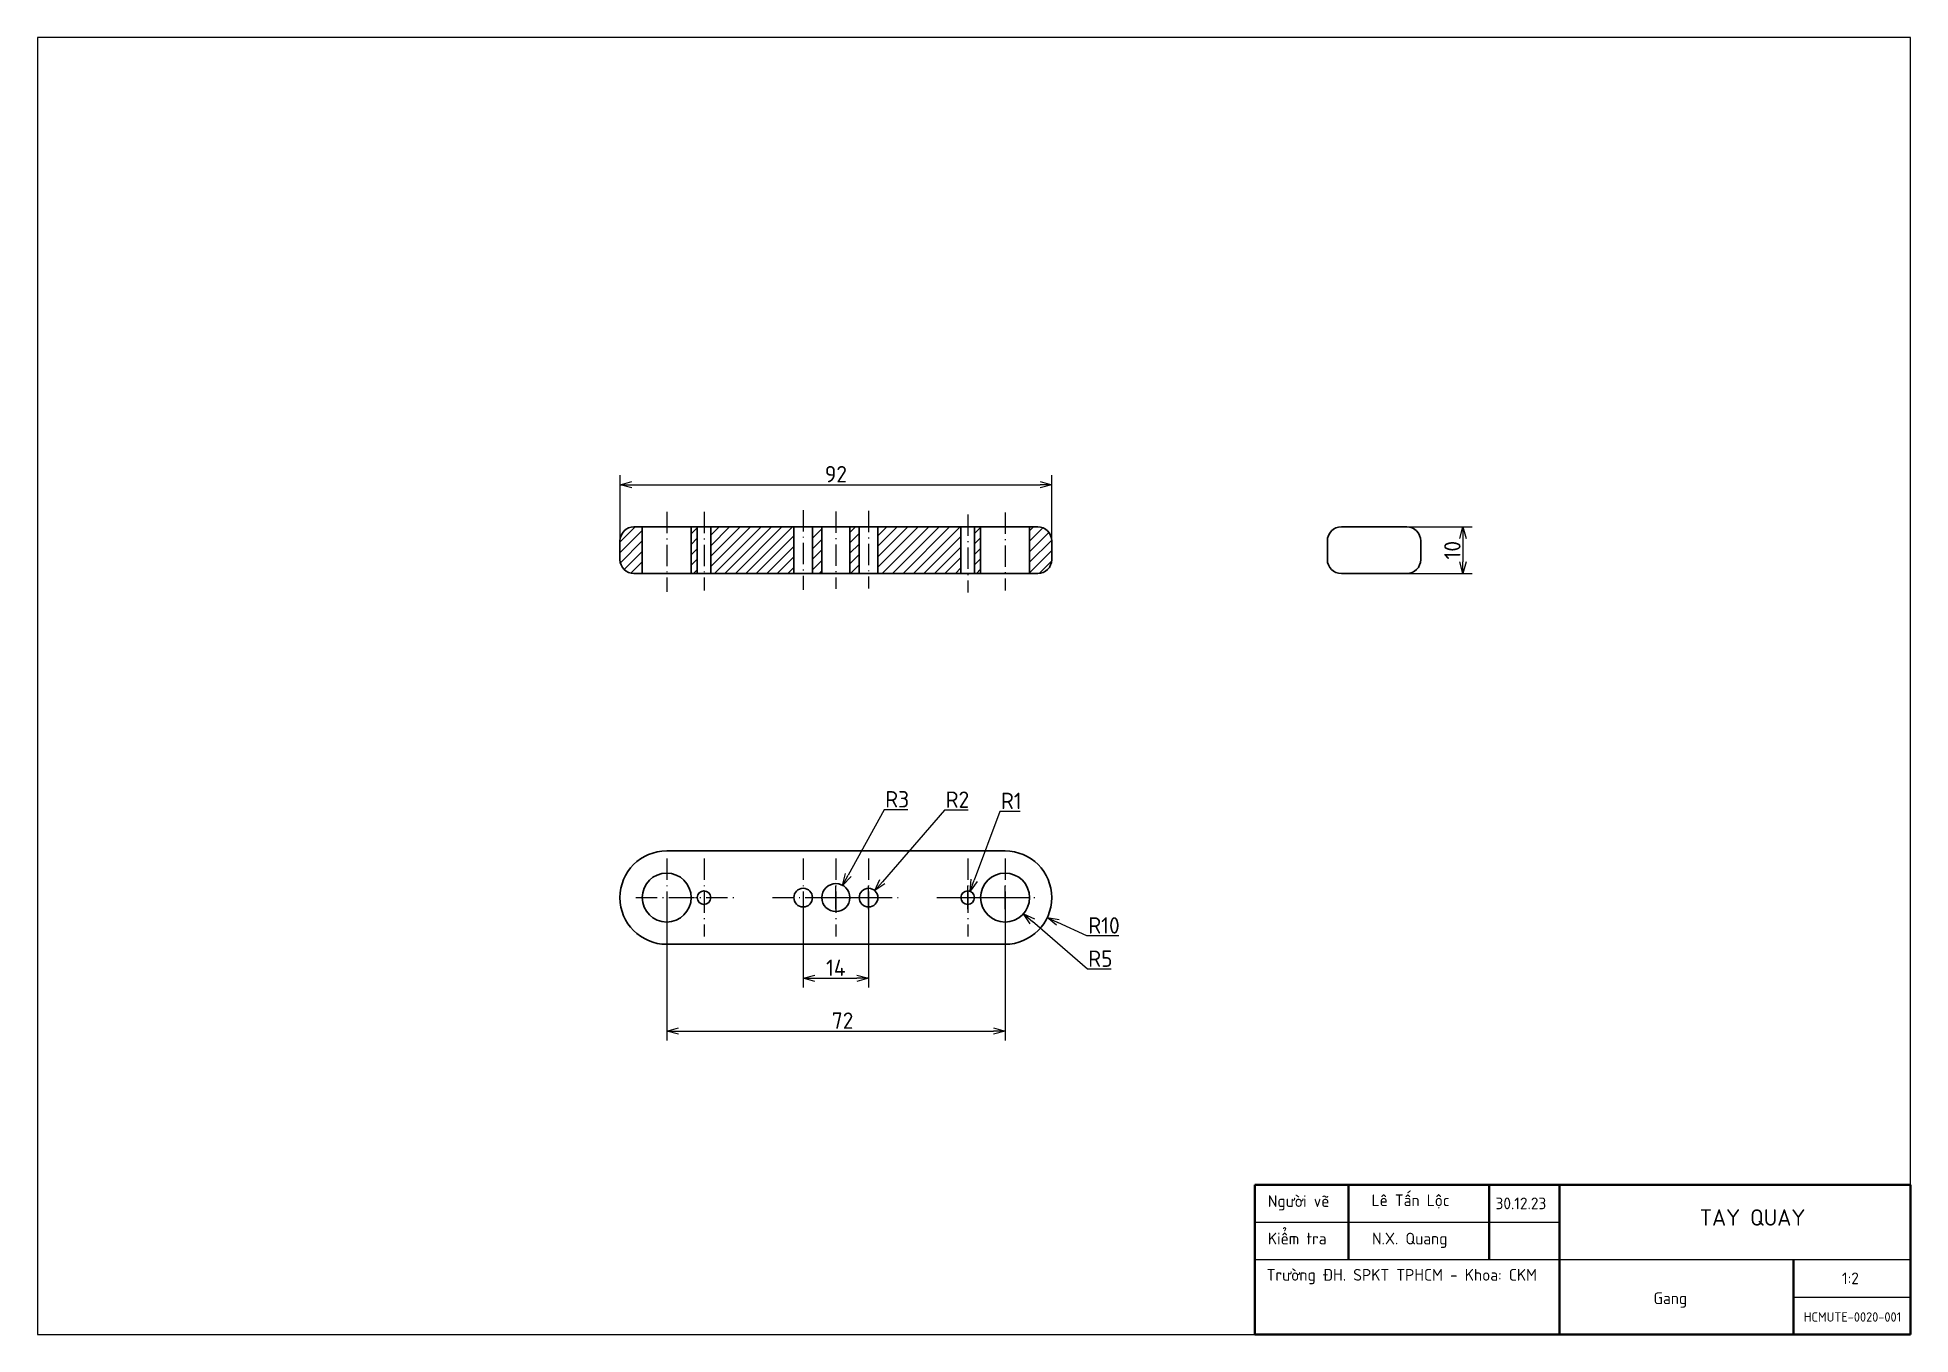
# Paper-space layout 'Sheet' of a CAD drawing. Header units: millimetres. Extents: x 10 to 410, y 10 to 287.
# The model-space entities are those that its viewports show. They can reach past a viewport. Long polylines and large blocks are cut down to what shows.
import ezdxf

# ---------------------------------------------------------------- set-up
doc = ezdxf.new("R2010")
doc.units = ezdxf.units.MM
doc.linetypes.add('Dash Dot', pattern=[7.03, 4.56, -1.14, 0.19, -1.14])
for name, color, linetype, lineweight in [('DuongTam', 7, 'Dash Dot', 13), ('NetDam', 7, 'Continuous', 35), ('Netmanh', 5, 'Continuous', 13)]:
    doc.layers.add(name, color=color, linetype=linetype, lineweight=lineweight)
doc.styles.add('Note Text (ISO)', font='tcvn+7284-2003r.ttf')
doc.dimstyles.new('Default (ISO)$0', dxfattribs={"dimtxt": 3.5, "dimasz": 2.5, "dimexe": 2, "dimexo": 0, "dimgap": 0.5, "dimtad": 1, "dimtxsty": 'Note Text (ISO)', "dimblk": 'OPEN30', "dimblk1": 'OPEN30', "dimblk2": 'OPEN90', "dimcen": 2.5, "dimclrd": 256, "dimclre": 256, "dimclrt": 256, "dimazin": 0, "dimtfac": 1, "dimtofl": 0, "dimtmove": 0, "dimatfit": 3, "dimldrblk": 'OPEN30', "dimfxl": 1, "dimtolj": 1, "dimtzin": 0, "dimlwd": -1, "dimlwe": -1, "dimarcsym": 0})
doc.dimstyles.new('Default (ISO)$4', dxfattribs={"dimtxt": 3.5, "dimasz": 2.5, "dimexe": 2, "dimexo": 0, "dimgap": 0.5, "dimtad": 1, "dimtih": 1, "dimtoh": 1, "dimtxsty": 'Note Text (ISO)', "dimblk": 'OPEN30', "dimblk1": 'OPEN30', "dimblk2": 'OPEN90', "dimcen": 2.5, "dimclrd": 256, "dimclre": 256, "dimclrt": 256, "dimazin": 0, "dimtfac": 1, "dimtofl": 0, "dimtmove": 0, "dimatfit": 3, "dimldrblk": 'OPEN30', "dimfxl": 1, "dimtolj": 1, "dimtzin": 0, "dimlwd": -1, "dimlwe": -1, "dimarcsym": 0})
pattern_1 = [(45, (282.1212, 303.961), (-1.11884, 1.11884), [])]

# ---------------------------------------------------------------- blocks, each defined once
blk = doc.blocks.new('_Open30')
at = {"color": 0, "linetype": 'ByBlock', "lineweight": -2}
for p, q in [((-1, 0.27), (0, 0)), ((0, 0), (-1, -0.27)), ((0, 0), (-1, 0))]:
    blk.add_line(p, q, dxfattribs=at)
blk = doc.blocks.new('*D16')
at = {"layer": 'Defpoints', "color": 0, "transparency": 16777216}
for p in [(302.41, 182.48), (302.41, 172.52), (314.41, 172.52)]:
    blk.add_point(p, dxfattribs=at)
at = {"layer": 'Netmanh', "linetype": 'Continuous', "transparency": 16777216}
for p, q in [((302.41, 182.48), (316.41, 182.48)), ((314.41, 179.98), (314.41, 175.02)), ((302.41, 172.52), (316.41, 172.52))]:
    blk.add_line(p, q, dxfattribs=at)
at = {"layer": 'Netmanh', "transparency": 16777216, "xscale": 2.5, "yscale": 2.5, "zscale": 2.5}
for p, rotation in [((314.41, 182.48), 90), ((314.41, 172.52), 270)]:
    blk.add_blockref('_Open30', p, dxfattribs=dict(at, rotation=rotation))
at = {"layer": 'Netmanh', "transparency": 16777216, "insert": (312.16, 177.5), "char_height": 3.5, "attachment_point": 5, "rotation": 90, "style": 'Note Text (ISO)'}
blk.add_mtext('\\A1;10', dxfattribs=at)
blk = doc.blocks.new('_Open90')
at = {"color": 0, "linetype": 'ByBlock', "lineweight": -2}
for p, q in [((0, 0), (-1, 0)), ((-0.5, 0.5), (0, 0)), ((0, 0), (-0.5, -0.5))]:
    blk.add_line(p, q, dxfattribs=at)
blk = doc.blocks.new('*D17')
at = {"layer": 'Defpoints', "color": 0, "transparency": 16777216}
for p in [(226.6, 191.49), (134.41, 179.49), (226.6, 179.49)]:
    blk.add_point(p, dxfattribs=at)
at = {"layer": 'Netmanh', "linetype": 'Continuous', "transparency": 16777216}
for p, q in [((134.41, 179.49), (134.41, 193.49)), ((226.6, 179.49), (226.6, 193.49)), ((136.91, 191.49), (224.1, 191.49))]:
    blk.add_line(p, q, dxfattribs=at)
at = {"layer": 'Netmanh', "transparency": 16777216, "xscale": 2.5, "yscale": 2.5, "zscale": 2.5, "rotation": 180}
blk.add_blockref('_Open30', (134.41, 191.49), dxfattribs=at)
at = {"layer": 'Netmanh', "transparency": 16777216, "xscale": 2.5, "yscale": 2.5, "zscale": 2.5}
blk.add_blockref('_Open30', (226.6, 191.49), dxfattribs=at)
at = {"layer": 'Netmanh', "transparency": 16777216, "insert": (180.51, 193.74), "char_height": 3.5, "attachment_point": 5, "style": 'Note Text (ISO)'}
blk.add_mtext('\\A1;92', dxfattribs=at)
blk = doc.blocks.new('*D18')
at = {"layer": 'Defpoints', "color": 0, "transparency": 16777216}
for p in [(144.38, 103.31), (216.64, 103.31), (216.64, 74.79)]:
    blk.add_point(p, dxfattribs=at)
at = {"layer": 'Netmanh', "linetype": 'Continuous', "transparency": 16777216}
for p, q in [((144.38, 103.31), (144.38, 72.79)), ((216.64, 103.31), (216.64, 72.79)), ((146.88, 74.79), (214.14, 74.79))]:
    blk.add_line(p, q, dxfattribs=at)
at = {"layer": 'Netmanh', "transparency": 16777216, "xscale": 2.5, "yscale": 2.5, "zscale": 2.5, "rotation": 180}
blk.add_blockref('_Open30', (144.38, 74.79), dxfattribs=at)
at = {"layer": 'Netmanh', "transparency": 16777216, "xscale": 2.5, "yscale": 2.5, "zscale": 2.5}
blk.add_blockref('_Open30', (216.64, 74.79), dxfattribs=at)
at = {"layer": 'Netmanh', "transparency": 16777216, "insert": (181.93, 77.04), "char_height": 3.5, "attachment_point": 5, "style": 'Note Text (ISO)'}
blk.add_mtext('\\A1;72', dxfattribs=at)
blk = doc.blocks.new('*D19')
at = {"layer": 'Defpoints', "color": 0, "transparency": 16777216}
for p in [(173.53, 103.31), (187.48, 103.31), (187.48, 86.08)]:
    blk.add_point(p, dxfattribs=at)
at = {"layer": 'Netmanh', "linetype": 'Continuous', "transparency": 16777216}
for p, q in [((173.53, 103.31), (173.53, 84.08)), ((187.48, 103.31), (187.48, 84.08)), ((176.03, 86.08), (184.98, 86.08))]:
    blk.add_line(p, q, dxfattribs=at)
at = {"layer": 'Netmanh', "transparency": 16777216, "xscale": 2.5, "yscale": 2.5, "zscale": 2.5, "rotation": 180}
blk.add_blockref('_Open30', (173.53, 86.08), dxfattribs=at)
at = {"layer": 'Netmanh', "transparency": 16777216, "xscale": 2.5, "yscale": 2.5, "zscale": 2.5}
blk.add_blockref('_Open30', (187.48, 86.08), dxfattribs=at)
at = {"layer": 'Netmanh', "transparency": 16777216, "insert": (180.51, 88.33), "char_height": 3.5, "attachment_point": 5, "style": 'Note Text (ISO)'}
blk.add_mtext('\\A1;14', dxfattribs=at)
blk = doc.blocks.new('*D20')
at = {"layer": 'Defpoints', "color": 0, "transparency": 16777216}
for p in [(216.64, 103.31), (225.66, 99.08)]:
    blk.add_point(p, dxfattribs=at)
at = {"layer": 'Netmanh', "transparency": 16777216}
for p, q in [((216.64, 100.81), (216.64, 105.81)), ((214.14, 103.31), (219.14, 103.31))]:
    blk.add_line(p, q, dxfattribs=at)
at = {"layer": 'Netmanh', "linetype": 'Continuous', "transparency": 16777216}
for p, q in [((234.11, 95.12), (227.92, 98.02)), ((240.91, 95.12), (234.11, 95.12))]:
    blk.add_line(p, q, dxfattribs=at)
at = {"layer": 'Netmanh', "transparency": 16777216, "xscale": 2.5, "yscale": 2.5, "zscale": 2.5, "rotation": 154.8732519817469}
blk.add_blockref('_Open30', (225.66, 99.08), dxfattribs=at)
at = {"layer": 'Netmanh', "transparency": 16777216, "insert": (237.76, 97.37), "char_height": 3.5, "attachment_point": 5, "style": 'Note Text (ISO)'}
blk.add_mtext('\\A1;R10', dxfattribs=at)
blk = doc.blocks.new('*D21')
at = {"layer": 'Defpoints', "color": 0, "transparency": 16777216}
for p in [(216.64, 103.31), (220.58, 99.88)]:
    blk.add_point(p, dxfattribs=at)
at = {"layer": 'Netmanh', "transparency": 16777216}
for p, q in [((216.64, 100.81), (216.64, 105.81)), ((214.14, 103.31), (219.14, 103.31))]:
    blk.add_line(p, q, dxfattribs=at)
at = {"layer": 'Netmanh', "linetype": 'Continuous', "transparency": 16777216}
for p, q in [((234.21, 88.02), (222.47, 98.24)), ((239.26, 88.02), (234.21, 88.02))]:
    blk.add_line(p, q, dxfattribs=at)
at = {"layer": 'Netmanh', "transparency": 16777216, "xscale": 2.5, "yscale": 2.5, "zscale": 2.5, "rotation": 138.956602320897}
blk.add_blockref('_Open30', (220.58, 99.88), dxfattribs=at)
at = {"layer": 'Netmanh', "transparency": 16777216, "insert": (236.98, 90.27), "char_height": 3.5, "attachment_point": 5, "style": 'Note Text (ISO)'}
blk.add_mtext('\\A1;R5', dxfattribs=at)
blk = doc.blocks.new('*D22')
at = {"layer": 'Defpoints', "color": 0, "transparency": 16777216}
for p in [(181.95, 105.93), (180.51, 103.31)]:
    blk.add_point(p, dxfattribs=at)
at = {"layer": 'Netmanh', "linetype": 'Continuous', "transparency": 16777216}
for p, q in [((190.82, 122.06), (183.15, 108.12)), ((195.87, 122.06), (190.82, 122.06))]:
    blk.add_line(p, q, dxfattribs=at)
at = {"layer": 'Netmanh', "transparency": 16777216}
for p, q in [((180.51, 100.81), (180.51, 105.81)), ((178.01, 103.31), (183.01, 103.31))]:
    blk.add_line(p, q, dxfattribs=at)
at = {"layer": 'Netmanh', "transparency": 16777216, "xscale": 2.5, "yscale": 2.5, "zscale": 2.5, "rotation": 241.1935905680489}
blk.add_blockref('_Open30', (181.95, 105.93), dxfattribs=at)
at = {"layer": 'Netmanh', "transparency": 16777216, "insert": (193.59, 124.31), "char_height": 3.5, "attachment_point": 5, "style": 'Note Text (ISO)'}
blk.add_mtext('\\A1;R3', dxfattribs=at)
blk = doc.blocks.new('*D23')
at = {"layer": 'Defpoints', "color": 0, "transparency": 16777216}
for p in [(188.79, 104.82), (187.48, 103.31)]:
    blk.add_point(p, dxfattribs=at)
at = {"layer": 'Netmanh', "linetype": 'Continuous', "transparency": 16777216}
for p, q in [((203.69, 121.98), (190.43, 106.71)), ((208.74, 121.98), (203.69, 121.98))]:
    blk.add_line(p, q, dxfattribs=at)
at = {"layer": 'Netmanh', "transparency": 16777216}
for p, q in [((187.48, 100.81), (187.48, 105.81)), ((184.98, 103.31), (189.98, 103.31))]:
    blk.add_line(p, q, dxfattribs=at)
at = {"layer": 'Netmanh', "transparency": 16777216, "xscale": 2.5, "yscale": 2.5, "zscale": 2.5, "rotation": 229.0376632626218}
blk.add_blockref('_Open30', (188.79, 104.82), dxfattribs=at)
at = {"layer": 'Netmanh', "transparency": 16777216, "insert": (206.46, 124.23), "char_height": 3.5, "attachment_point": 5, "style": 'Note Text (ISO)'}
blk.add_mtext('\\A1;R2', dxfattribs=at)
blk = doc.blocks.new('*D24')
at = {"layer": 'Defpoints', "color": 0, "transparency": 16777216}
for p in [(209.17, 104.67), (208.66, 103.31)]:
    blk.add_point(p, dxfattribs=at)
at = {"layer": 'Netmanh', "linetype": 'Continuous', "transparency": 16777216}
for p, q in [((215.53, 121.72), (210.04, 107.01)), ((219.88, 121.72), (215.53, 121.72))]:
    blk.add_line(p, q, dxfattribs=at)
at = {"layer": 'Netmanh', "transparency": 16777216}
for p, q in [((208.66, 100.81), (208.66, 105.81)), ((206.16, 103.31), (211.16, 103.31))]:
    blk.add_line(p, q, dxfattribs=at)
at = {"layer": 'Netmanh', "transparency": 16777216, "xscale": 2.5, "yscale": 2.5, "zscale": 2.5, "rotation": 249.5315220352647}
blk.add_blockref('_Open30', (209.17, 104.67), dxfattribs=at)
at = {"layer": 'Netmanh', "transparency": 16777216, "insert": (217.96, 123.97), "char_height": 3.5, "attachment_point": 5, "style": 'Note Text (ISO)'}
blk.add_mtext('\\A1;R1', dxfattribs=at)

msp = doc.modelspace()

# ---------------------------------------------------------------- hatches: boundary and pattern name
at = {"linetype": 'Continuous', "lineweight": 18}
h = msp.add_hatch(dxfattribs=at)
h.set_pattern_fill('ANSI31', scale=12.65823, style=0)
h.set_pattern_definition(pattern_1)
edge = h.paths.add_edge_path(flags=0)
edge.add_arc((329.94, 358.02), 2.99, 90, 180)
edge.add_line((326.95, 358.02), (326.95, 354.04))
edge.add_arc((329.94, 354.04), 2.99, 180, 270)
edge.add_line((329.94, 351.05), (331.69, 351.05))
edge.add_line((331.69, 351.05), (331.69, 361.01))
edge.add_line((331.69, 361.01), (329.94, 361.01))
h = msp.add_hatch(dxfattribs=at)
h.set_pattern_fill('ANSI31', scale=12.65823, style=0)
h.set_pattern_definition(pattern_1)
h.paths.add_polyline_path([(343.45, 361.01), (342.15, 361.01), (342.15, 351.05), (343.45, 351.05)], flags=0)
h = msp.add_hatch(dxfattribs=at)
h.set_pattern_fill('ANSI31', scale=12.65823, style=0)
h.set_pattern_definition(pattern_1)
h.paths.add_polyline_path([(346.34, 351.05), (364.08, 351.05), (364.08, 361.01), (346.34, 361.01)], flags=0)
h = msp.add_hatch(dxfattribs=at)
h.set_pattern_fill('ANSI31', scale=12.65823, style=0)
h.set_pattern_definition(pattern_1)
h.paths.add_polyline_path([(370.06, 361.01), (368.07, 361.01), (368.07, 351.05), (370.06, 351.05)], flags=0)
h = msp.add_hatch(dxfattribs=at)
h.set_pattern_fill('ANSI31', scale=12.65823, style=0)
h.set_pattern_definition(pattern_1)
h.paths.add_polyline_path([(376.04, 351.05), (378.03, 351.05), (378.03, 361.01), (376.04, 361.01)], flags=0)
h = msp.add_hatch(dxfattribs=at)
h.set_pattern_fill('ANSI31', scale=12.65823, style=0)
h.set_pattern_definition(pattern_1)
h.paths.add_polyline_path([(399.76, 361.01), (382.02, 361.01), (382.02, 351.05), (399.76, 351.05)], flags=0)
h = msp.add_hatch(dxfattribs=at)
h.set_pattern_fill('ANSI31', scale=12.65823, style=0)
h.set_pattern_definition(pattern_1)
h.paths.add_polyline_path([(402.65, 351.05), (403.95, 351.05), (403.95, 361.01), (402.65, 361.01)], flags=0)
h = msp.add_hatch(dxfattribs=at)
h.set_pattern_fill('ANSI31', scale=12.65823, style=0)
h.set_pattern_definition(pattern_1)
edge = h.paths.add_edge_path(flags=0)
edge.add_arc((416.16, 354.04), 2.99, 270, 360)
edge.add_line((419.15, 354.04), (419.15, 358.02))
edge.add_arc((416.16, 358.02), 2.99, 0, 90)
edge.add_line((416.16, 361.01), (414.41, 361.01))
edge.add_line((414.41, 361.01), (414.41, 351.05))
edge.add_line((414.41, 351.05), (416.16, 351.05))

# ---------------------------------------------------------------- linework, layer by layer
at = {"color": 7, "linetype": 'Continuous', "lineweight": 25}
for p, q in [((331.69, 361.01), (329.94, 361.01)), ((331.69, 351.05), (331.69, 361.01)), ((331.69, 361.01), (342.15, 361.01)), ((342.15, 361.01), (342.15, 351.05)), ((343.45, 361.01), (342.15, 361.01)), ((343.45, 361.01), (346.34, 361.01)), ((343.45, 351.05), (343.45, 361.01)), ((346.34, 361.01), (346.34, 351.05)), ((364.08, 361.01), (346.34, 361.01)), ((364.08, 361.01), (368.07, 361.01)), ((364.08, 351.05), (364.08, 361.01)), ((368.07, 361.01), (368.07, 351.05)), ((370.06, 361.01), (368.07, 361.01)), ((370.06, 361.01), (376.04, 361.01)), ((370.06, 351.05), (370.06, 361.01)), ((376.04, 361.01), (376.04, 351.05)), ((378.03, 361.01), (376.04, 361.01)), ((378.03, 361.01), (382.02, 361.01)), ((378.03, 351.05), (378.03, 361.01)), ((382.02, 361.01), (382.02, 351.05)), ((399.76, 361.01), (382.02, 361.01)), ((399.76, 361.01), (402.65, 361.01)), ((399.76, 351.05), (399.76, 361.01)), ((402.65, 361.01), (402.65, 351.05)), ((403.95, 361.01), (402.65, 361.01)), ((403.95, 351.05), (403.95, 361.01)), ((403.95, 361.01), (414.41, 361.01)), ((414.41, 361.01), (414.41, 351.05)), ((416.16, 361.01), (414.41, 361.01)), ((481, 361.01), (494.96, 361.01)), ((326.95, 358.02), (326.95, 354.04)), ((419.15, 354.04), (419.15, 358.02)), ((478.01, 358.02), (478.01, 354.04)), ((497.95, 358.02), (497.95, 354.04)), ((331.69, 351.05), (329.94, 351.05)), ((331.69, 351.05), (342.15, 351.05)), ((343.45, 351.05), (342.15, 351.05)), ((343.45, 351.05), (346.34, 351.05)), ((364.08, 351.05), (346.34, 351.05)), ((364.08, 351.05), (368.07, 351.05)), ((370.06, 351.05), (368.07, 351.05)), ((370.06, 351.05), (376.04, 351.05)), ((378.03, 351.05), (376.04, 351.05)), ((378.03, 351.05), (382.02, 351.05)), ((399.76, 351.05), (382.02, 351.05)), ((399.76, 351.05), (402.65, 351.05)), ((403.95, 351.05), (402.65, 351.05)), ((403.95, 351.05), (414.41, 351.05)), ((416.16, 351.05), (414.41, 351.05)), ((494.96, 351.05), (481, 351.05)), ((336.92, 291.81), (409.18, 291.81)), ((409.18, 271.88), (336.92, 271.88))]:
    msp.add_line(p, q, dxfattribs=at)
at = {"color": 7, "linetype": 'Continuous'}
for centre in [(336.92, 281.84), (409.18, 281.84)]:
    msp.add_circle(centre, 5.23, dxfattribs=at)
at = {"color": 7, "linetype": 'Continuous', "lineweight": 25}
for centre, radius in [((336.92, 281.84), 5.23), ((373.05, 281.84), 2.99), ((409.18, 281.84), 5.23), ((344.89, 281.84), 1.45), ((366.07, 281.84), 1.99), ((380.03, 281.84), 1.99), ((401.21, 281.84), 1.45)]:
    msp.add_circle(centre, radius, dxfattribs=at)
for centre, radius, start, end in [((329.94, 358.02), 2.99, 90, 180), ((416.16, 358.02), 2.99, 0, 90), ((481, 358.02), 2.99, 90, 180), ((494.96, 358.02), 2.99, 0, 90), ((329.94, 354.04), 2.99, 180, 270), ((416.16, 354.04), 2.99, 270, 0), ((481, 354.04), 2.99, 180, 270), ((494.96, 354.04), 2.99, 270, 0), ((336.92, 281.84), 9.97, 90, 270), ((409.18, 281.84), 9.97, 270, 90)]:
    msp.add_arc(centre, radius, start, end, dxfattribs=at)

psp = doc.layouts.new('Sheet')

# ---------------------------------------------------------------- linework, layer by layer
at = {"layer": 'DuongTam'}
for p, q in [((144.38, 185.7), (144.38, 168.62)), ((152.35, 185.7), (152.35, 168.92)), ((173.53, 186.08), (173.53, 169.02)), ((180.51, 185.76), (180.51, 169.24)), ((187.48, 185.92), (187.48, 169.29)), ((208.66, 185.12), (208.66, 168.49)), ((216.64, 185.54), (216.64, 168.92)), ((144.38, 111.63), (144.38, 95)), ((152.35, 111.63), (152.35, 95)), ((173.53, 111.63), (173.53, 95)), ((180.51, 111.63), (180.51, 95)), ((187.48, 111.63), (187.48, 95)), ((208.66, 111.63), (208.66, 95)), ((216.64, 111.63), (216.64, 95)), ((137.8, 103.31), (150.95, 103.31)), ((145.77, 103.31), (158.93, 103.31)), ((166.95, 103.31), (180.11, 103.31)), ((173.93, 103.31), (187.08, 103.31)), ((180.91, 103.31), (194.06, 103.31)), ((202.09, 103.31), (215.24, 103.31)), ((210.06, 103.31), (223.21, 103.31))]:
    psp.add_line(p, q, dxfattribs=at)
at = {"layer": 'NetDam'}
for p, q in [((270, 42), (410, 42)), ((270, 10), (270, 42)), ((290, 42), (290, 26)), ((320, 42), (320, 26)), ((335, 42), (335, 10)), ((410, 42), (410, 10)), ((385, 26), (385, 10)), ((410, 10), (270, 10))]:
    psp.add_line(p, q, dxfattribs=at)
at = {"layer": 'Netmanh'}
for p, q in [((270, 34), (335, 34)), ((270, 26), (410, 26)), ((385, 18), (410, 18))]:
    psp.add_line(p, q, dxfattribs=at)

# ---------------------------------------------------------------- texts
at = {"layer": 'NetDam', "attachment_point": 1}
for s, insert, char_height in [('{\\fTCVN 7284|b0|i0|c0|p34;Lê Tấn Lộc}', (294.91, 39.92), 2.5), ('{\\fTCVN 7284|b0|i0|c0|p34;Người vẽ}', (272.75, 39.75), 2.5), ('{\\fTCVN 7284|b0|i0|c0|p34;30.12.23}', (321.37, 39.25), 2.5), ('{\\fTCVN 7284|b0|i0|c0|p34;TAY QUAY}', (364.98, 36.75), 3.5), ('{\\fTCVN 7284|b0|i0|c0|p34;Kiểm tra}', (272.75, 31.75), 2.5), ('{\\fTCVN 7284|b0|i0|c0|p34;N.X. Quang}', (295, 31.75), 2.5), ('{\\fTCVN 7284|b0|i0|c0|p34;Trường ĐH. SPKT TPHCM - Khoa: CKM}', (272.5, 24), 2.5), ('{\\fTCVN 7284|b0|i0|c0|p34;1:2}', (395.37, 23.25), 2.5), ('{\\fTCVN 7284|b0|i0|c0|p34;Gang}', (355.11, 19), 2.5), ('{\\fTCVN 7284|b0|i0|c0|p34;HCMUTE-0020-001}', (387.2, 14.75), 2)]:
    psp.add_mtext(s, dxfattribs=dict(at, insert=insert, char_height=char_height))

# ---------------------------------------------------------------- dimensions: what is measured, and where the dimension line sits
at = {"layer": 'Netmanh'}
dim = psp.add_linear_dim(base=(226.6, 191.49), p1=(134.41, 179.49), p2=(226.6, 179.49), dimstyle='Default (ISO)$0', override={"dimdec": 0, "dimlfac": -1, "dimpost": ''}, dxfattribs=at)
dim.commit()
dim.dimension.update_dxf_attribs({"geometry": '*D17', "text_midpoint": (180.51, 193.74)})
for base, p1, p2, angle, override, picture, middle in [((314.41, 172.52), (302.41, 182.48), (302.41, 172.52), 90, {"dimdec": 0, "dimlfac": -1, "dimpost": ''}, '*D16', (312.16, 177.5)), ((187.48, 86.08), (173.53, 103.31), (187.48, 103.31), 0, {"dimdec": 0, "dimlfac": -1}, '*D19', (180.51, 88.33))]:
    dim = psp.add_linear_dim(base=base, p1=p1, p2=p2, angle=angle, dimstyle='Default (ISO)$0', override=override, dxfattribs=at)
    dim.commit()
    dim.dimension.update_dxf_attribs({"geometry": picture, "text_midpoint": middle})
for center, mpoint, override, picture, middle in [((180.51, 103.31), (181.95, 105.93), {"dimdec": 0, "dimlfac": -1}, '*D22', (193.59, 122.06)), ((187.48, 103.31), (188.79, 104.82), {"dimdec": 0, "dimlfac": -1}, '*D23', (206.46, 121.98)), ((208.66, 103.31), (209.17, 104.67), {"dimdec": 0, "dimlfac": -1}, '*D24', (217.96, 121.72)), ((216.64, 103.31), (225.66, 99.08), {"dimdec": 0, "dimlfac": -1, "dimpost": ''}, '*D20', (237.76, 95.12)), ((216.64, 103.31), (220.58, 99.88), {"dimdec": 0, "dimlfac": -1}, '*D21', (236.98, 88.02))]:
    dim = psp.add_radius_dim(center=center, mpoint=mpoint, dimstyle='Default (ISO)$4', override=override, dxfattribs=at)
    dim.commit()
    dim.dimension.update_dxf_attribs({"geometry": picture, "text_midpoint": middle, "dimtype": 164})
dim = psp.add_linear_dim(base=(216.64, 74.79), p1=(144.38, 103.31), p2=(216.64, 103.31), angle=0, dimstyle='Default (ISO)$0', override={"dimdec": 0, "dimlfac": -1}, dxfattribs=at)
dim.commit()
dim.dimension.update_dxf_attribs({"geometry": '*D18', "text_midpoint": (181.93, 74.79), "dimtype": 160})

# ---------------------------------------------------------------- viewports
at = {"layer": 'NetDam'}
psp.add_viewport(center=(210, 148.5), size=(400, 277), view_center_point=(402.55, 327.03), view_height=277, dxfattribs=at)

doc.saveas('drawing.dxf')
